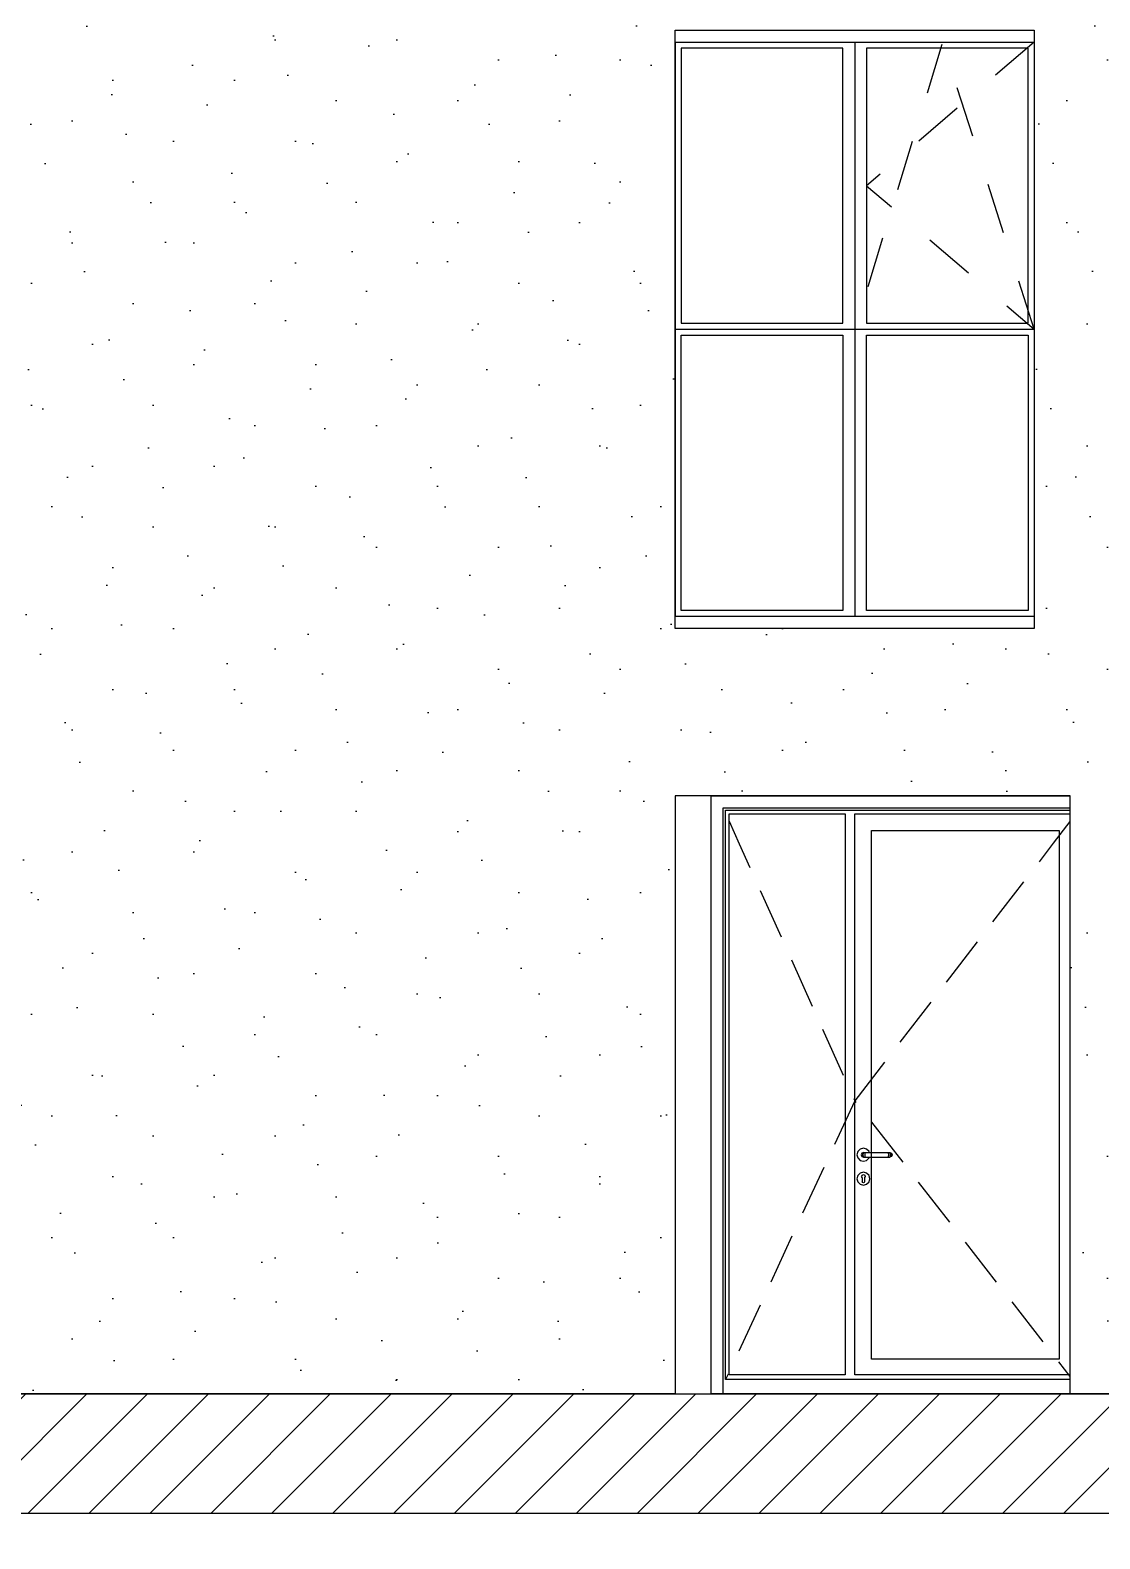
# Model space of a CAD drawing. Header units: millimetres. Extents: x 476244520 to 476657119, y 4620824743 to 4621446928.
# Drawn here: x 476613213 to 476617684, y 4621072140 to 4621078446 of the extents above; entities that cross this region are included whole.
import ezdxf

# ---------------------------------------------------------------- set-up
doc = ezdxf.new("R2010")
doc.units = ezdxf.units.MM
doc.header["$MEASUREMENT"] = 0
doc.linetypes.add('Dashed', pattern=[423.333333, 211.666667, -211.666667])
doc.linetypes.add('Hidden Line', pattern=[317.5, 211.666667, -105.833333])
for name, color, linetype, lineweight in [('0_Pen_No__7_Pen_No__250', 7, 'Continuous', 0), ('2D Drafting - General_Pen_No__7_Pen_No__250', 7, 'Continuous', 0), ('2D Drafting - General_Pen_No__7_Pen_No__7', 7, 'Continuous', 0), ('New_2D Drafting - General_Pen_No__30_Pen_No__9_Pen_No__9_Pen_No__42', 250, 'Continuous', 0), ('New_2D Drafting - General_Pen_No__30_Pen_No__9_Pen_No__9_Pen_No__7', 7, 'Continuous', 0), ('New_2D Drafting - General_Pen_No__7_Pen_No__250', 7, 'Continuous', 0), ('New_Structural - Bearing_Pen_No__250', 7, 'Continuous', 0), ('Structural - Bearing_Pen_No__7_Pen_No__7_Pen_No__7', 7, 'Continuous', 0), ('zoma_Pen_No__142', 142, 'Continuous', 0)]:
    doc.layers.add(name, color=color, linetype=linetype, lineweight=lineweight)
doc.layers.add('zoma', color=7, linetype='Continuous')
doc.styles.add('GENERATED_STYLE_2', font='arial.ttf')
doc.dimstyles.new('GENERATED_STYLE__1', dxfattribs={"dimtxt": 200, "dimasz": 64.421331, "dimexe": 0.18, "dimexo": 3, "dimgap": 0.09, "dimtad": 1, "dimtih": 1, "dimtoh": 1, "dimlfac": 0.001, "dimzin": 0, "dimdsep": 46, "dimtxsty": 'GENERATED_STYLE_2', "dimblk": 'ARROWHEAD_2', "dimblk1": 'ARROWHEAD_2', "dimblk2": 'ARROWHEAD_2', "dimcen": 0.09, "dimclrd": 142, "dimclre": 142, "dimclrt": 142, "dimadec": 0, "dimazin": 0, "dimtfac": 1, "dimtdec": 4, "dimtmove": 0, "dimatfit": 3, "dimfxl": 1, "dimtolj": 1, "dimtzin": 0, "dimarcsym": 0})

# ---------------------------------------------------------------- blocks, each defined once
blk = doc.blocks.new('*D18', base_point=(476844527.1, 4621385791))
at = {"layer": 'zoma_Pen_No__142', "color": 142, "linetype": 'Continuous', "lineweight": 0, "transparency": 16777216}
for p, q in [((476610883.5, 4621070509.8), (476610834.6, 4621070425)), ((476610859.1, 4621070403.8), (476610859.1, 4621070530.9)), ((476617783.5, 4621070509.8), (476617734.6, 4621070425)), ((476617759.1, 4621070403.8), (476617759.1, 4621070530.9)), ((476610859.1, 4621070467.4), (476617759.1, 4621070467.4))]:
    blk.add_line(p, q, dxfattribs=at)
at = {"layer": 'zoma_Pen_No__142', "color": 142, "lineweight": 0, "transparency": 16777216, "insert": (476614043, 4621070507.4), "char_height": 200, "attachment_point": 7, "style": 'GENERATED_STYLE_2'}
blk.add_mtext('\\A1;{\\pql;\\fArial CYR|b0|i0|c204|p34;6.90}', dxfattribs=at)
blk = doc.blocks.new('ARROWHEAD_2')
at = {"color": 0, "linetype": 'Continuous', "lineweight": 0}
for p, q in [((0, 0), (-1, 0)), ((-0.378, -0.655), (0.378, 0.655))]:
    blk.add_line(p, q, dxfattribs=at)
blk = doc.blocks.new('*D190', base_point=(476844527.1, 4621385791))
at = {"layer": 'zoma_Pen_No__142', "color": 142, "linetype": 'Continuous', "lineweight": 0, "transparency": 16777216}
for p, q in [((476611083.5, 4621070885.6), (476611034.6, 4621070800.9)), ((476611059.1, 4621070779.7), (476611059.1, 4621070906.8)), ((476617633.5, 4621070885.6), (476617584.6, 4621070800.9)), ((476617609.1, 4621070779.7), (476617609.1, 4621070906.8)), ((476611059.1, 4621070843.2), (476617609.1, 4621070843.2))]:
    blk.add_line(p, q, dxfattribs=at)
at = {"layer": 'zoma_Pen_No__142', "color": 142, "lineweight": 0, "transparency": 16777216, "char_height": 200, "attachment_point": 7, "style": 'GENERATED_STYLE_2'}
for s, insert in [('\\A1;{\\pql;\\fArial CYR|b0|i0|c204|p34;6.55}', (476614068, 4621070883.2)), ('\\A1;{\\pql;\\fArial CYR|b0|i0|c204|p34;0.30}', (476617052.4, 4621070883.2))]:
    blk.add_mtext(s, dxfattribs=dict(at, insert=insert))
blk = doc.blocks.new('*D191', base_point=(476844527.1, 4621385791))
at = {"layer": 'zoma_Pen_No__142', "color": 142, "linetype": 'Continuous', "lineweight": 0, "transparency": 16777216}
for p, q in [((476617633.5, 4621070885.6), (476617584.6, 4621070800.9)), ((476617609.1, 4621070779.7), (476617609.1, 4621070906.8)), ((476617933.5, 4621070885.6), (476617884.6, 4621070800.9)), ((476617909.1, 4621070779.7), (476617909.1, 4621070906.8)), ((476617609.1, 4621070843.2), (476617909.1, 4621070843.2))]:
    blk.add_line(p, q, dxfattribs=at)

msp = doc.modelspace()

# ---------------------------------------------------------------- hatches: boundary and pattern name
at = {"layer": '2D Drafting - General_Pen_No__7_Pen_No__7', "linetype": 'Continuous', "lineweight": 0}
h = msp.add_hatch(dxfattribs=at)
h.set_pattern_fill('MASONRY_BLOCK', style=0, pattern_type=2)
h.set_pattern_definition([(45, (476844527.15, 4621385791.04), (-127.27922, 127.27922), [])])
h.paths.add_polyline_path([(476597119.001, 4621072245.534), (476597119.001, 4621072745.53), (476655443.329, 4621072745.535), (476655443.329, 4621072245.534)])
at = {"layer": 'New_2D Drafting - General_Pen_No__30_Pen_No__9_Pen_No__9_Pen_No__42', "linetype": 'Continuous', "lineweight": 0}
h = msp.add_hatch(dxfattribs=at)
h.set_pattern_fill('CUT_STONE', color=250, style=0, pattern_type=2)
h.set_pattern_definition([(45, (476844527.15, 4621386591.04), (-254.55844, 254.55844), [0, -240, 0, -360]), (110, (476845327.15, 4621386591.04), (338.28934, 123.12725), [0, -176, 0, -304])])
h.paths.add_polyline_path([(476617959.239, 4621085945.125), (476617959.239, 4621075245.534), (476617959.239, 4621072745.57), (476617559.324, 4621072745.57), (476617559.324, 4621075245.534), (476615909.051, 4621075245.534), (476615909.051, 4621072745.532), (476612708.629, 4621072745.532), (476612708.629, 4621075245.534), (476611209.043, 4621075245.534), (476611209.043, 4621072745.576), (476610658.709, 4621072745.576), (476610658.709, 4621085945.125)])
h.paths.add_polyline_path([(476611209.346, 4621081645.533), (476612709.346, 4621081645.533), (476612709.346, 4621079145.533), (476611209.346, 4621079145.533)], flags=0)
h.paths.add_polyline_path([(476611209.346, 4621082345.533), (476611209.346, 4621084845.533), (476612709.346, 4621084845.533), (476612709.346, 4621082345.533)], flags=0)
h.paths.add_polyline_path([(476611209.346, 4621075945.533), (476611209.346, 4621078445.533), (476612709.346, 4621078445.533), (476612709.346, 4621075945.533)], flags=0)
h.paths.add_polyline_path([(476615909.334, 4621078445.533), (476617409.334, 4621078445.533), (476617409.334, 4621075945.533), (476615909.334, 4621075945.533)], flags=0)
h.paths.add_polyline_path([(476615909.334, 4621084845.533), (476617409.334, 4621084845.533), (476617409.334, 4621082345.533), (476615909.334, 4621082345.533)], flags=0)
h.paths.add_polyline_path([(476617409.334, 4621079145.533), (476615909.334, 4621079145.533), (476615909.334, 4621081645.533), (476617409.334, 4621081645.533)], flags=0)

# ---------------------------------------------------------------- linework, layer by layer
at = {"layer": '0_Pen_No__7_Pen_No__250', "color": 7, "linetype": 'Continuous', "lineweight": 0, "flags": 128}
for points in [[(476615909.334, 4621078445.533), (476617409.334, 4621078445.533)], [(476617409.334, 4621075945.533), (476615909.334, 4621075945.533)]]:
    msp.add_lwpolyline(points, dxfattribs=at)
at = {"layer": '2D Drafting - General_Pen_No__7_Pen_No__250', "color": 7, "linetype": 'Continuous', "lineweight": 0, "flags": 128}
msp.add_lwpolyline([(476597119.001, 4621072245.534), (476597119.001, 4621072745.53), (476655443.329, 4621072745.535), (476655443.329, 4621072245.534)], close=True, dxfattribs=at)
at = {"layer": '2D Drafting - General_Pen_No__7_Pen_No__7', "color": 7, "linetype": 'Continuous', "lineweight": 0, "flags": 128}
for points in [[(476617559.051, 4621072745.535), (476616059.696, 4621072745.535), (476616059.629, 4621075044.97), (476616059.623, 4621075245.534), (476617559.051, 4621075245.534)], [(476617559.051, 4621072745.535), (476616109.614, 4621072745.536), (476616109.614, 4621075044.97), (476616109.614, 4621075195.404), (476617559.051, 4621075195.404)], [(476617559.051, 4621072805.521), (476616259.947, 4621072805.521), (476616119.612, 4621072805.521), (476616119.612, 4621075044.97), (476616119.612, 4621075185.404), (476617559.051, 4621075185.404)], [(476617559.051, 4621072825.517), (476616659.479, 4621072825.517), (476616659.479, 4621073971.113), (476616659.475, 4621075044.97), (476616659.475, 4621075170.404), (476617559.051, 4621075170.404)]]:
    msp.add_lwpolyline(points, dxfattribs=at)
for points in [[(476616259.947, 4621072825.517), (476616134.608, 4621072825.517), (476616134.608, 4621075044.97), (476616134.608, 4621075170.404), (476616619.489, 4621075170.404), (476616619.489, 4621075044.97), (476616619.489, 4621072825.517)], [(476616729.462, 4621075044.97), (476616729.462, 4621075100.405), (476617514.269, 4621075100.405), (476617514.269, 4621075044.97), (476617514.269, 4621072890.501), (476616729.462, 4621072890.501)]]:
    msp.add_lwpolyline(points, close=True, dxfattribs=at)
at = {"layer": '2D Drafting - General_Pen_No__7_Pen_No__7', "color": 7, "linetype": 'Hidden Line', "lineweight": 0, "flags": 128}
for points in [[(476616134.608, 4621075139.304), (476616176.993, 4621075044.97), (476616659.479, 4621073971.113), (476616119.612, 4621072805.521)], [(476617559.051, 4621075137.723), (476617489.523, 4621075047.555), (476616659.479, 4621073971.113), (476617559.051, 4621072817.993)]]:
    msp.add_lwpolyline(points, dxfattribs=at)
at = {"layer": 'New_2D Drafting - General_Pen_No__30_Pen_No__9_Pen_No__9_Pen_No__7', "color": 7, "linetype": 'Continuous', "lineweight": 0, "flags": 128}
for points in [[(476617959.239, 4621085945.125), (476617959.239, 4621075245.534), (476617959.239, 4621072745.57), (476617559.324, 4621072745.57), (476617559.324, 4621075245.534), (476615909.051, 4621075245.534), (476615909.051, 4621072745.532), (476612708.629, 4621072745.532), (476612708.629, 4621075245.534), (476611209.043, 4621075245.534), (476611209.043, 4621072745.576), (476610658.709, 4621072745.576), (476610658.709, 4621085945.125)], [(476615909.334, 4621078445.533), (476617409.334, 4621078445.533), (476617409.334, 4621075945.533), (476615909.334, 4621075945.533)]]:
    msp.add_lwpolyline(points, close=True, dxfattribs=at)
at = {"layer": 'New_2D Drafting - General_Pen_No__7_Pen_No__250', "color": 7, "linetype": 'Dashed', "lineweight": 0, "flags": 128}
for points in [[(476617409.131, 4621077195.533), (476617027.272, 4621078395.533), (476616659.398, 4621077195.533)], [(476617409.131, 4621078395.533), (476616709.338, 4621077795.533), (476617409.131, 4621077195.533)]]:
    msp.add_lwpolyline(points, dxfattribs=at)
at = {"layer": 'New_Structural - Bearing_Pen_No__250', "color": 7, "linetype": 'Continuous', "lineweight": 0}
for p, q in [((476616672.456, 4621073758.785), (476616668.84, 4621073745.288)), ((476616668.84, 4621073745.288), (476616672.456, 4621073731.791)), ((476616682.337, 4621073768.665), (476616672.456, 4621073758.785)), ((476616672.456, 4621073731.791), (476616682.336, 4621073721.911)), ((476616682.336, 4621073721.911), (476616695.833, 4621073718.295)), ((476616695.833, 4621073772.281), (476616682.337, 4621073768.665)), ((476616688.764, 4621073752.357), (476616685.836, 4621073745.288)), ((476616685.836, 4621073745.288), (476616688.764, 4621073738.219)), ((476616690.316, 4621073752.357), (476616687.557, 4621073745.288)), ((476616687.557, 4621073745.288), (476616690.316, 4621073738.219)), ((476616695.833, 4621073755.285), (476616688.764, 4621073752.357)), ((476616688.764, 4621073738.219), (476616695.833, 4621073735.29)), ((476616695.129, 4621073752.357), (476616693.018, 4621073745.288)), ((476616693.018, 4621073745.288), (476616695.129, 4621073738.219)), ((476616709.33, 4621073768.665), (476616695.833, 4621073772.281)), ((476616695.833, 4621073755.285), (476616696.975, 4621073755.285)), ((476616695.833, 4621073735.29), (476616696.975, 4621073735.29)), ((476616695.833, 4621073718.295), (476616709.33, 4621073721.911)), ((476616696.975, 4621073755.285), (476616700.226, 4621073755.285)), ((476616696.975, 4621073735.29), (476616700.226, 4621073735.29)), ((476616700.226, 4621073755.285), (476616705.091, 4621073755.285)), ((476616700.226, 4621073735.29), (476616705.091, 4621073735.29)), ((476616702.332, 4621073752.357), (476616701.19, 4621073745.288)), ((476616701.19, 4621073745.288), (476616702.332, 4621073738.219)), ((476616705.091, 4621073755.285), (476616710.83, 4621073755.285)), ((476616705.091, 4621073735.29), (476616710.83, 4621073735.29)), ((476616719.21, 4621073758.785), (476616709.33, 4621073768.665)), ((476616709.33, 4621073721.911), (476616719.21, 4621073731.791)), ((476616710.83, 4621073755.285), (476616790.81, 4621073755.285)), ((476616710.83, 4621073735.29), (476616790.81, 4621073735.29)), ((476616720.148, 4621073755.285), (476616719.21, 4621073758.785)), ((476616719.21, 4621073731.791), (476616720.148, 4621073735.29)), ((476616790.81, 4621073755.285), (476616796.549, 4621073755.285)), ((476616790.81, 4621073735.29), (476616796.549, 4621073735.29)), ((476616796.549, 4621073755.285), (476616801.414, 4621073755.285)), ((476616796.549, 4621073735.29), (476616801.414, 4621073735.29)), ((476616799.307, 4621073752.357), (476616800.45, 4621073745.288)), ((476616800.45, 4621073745.288), (476616799.307, 4621073738.218)), ((476616801.414, 4621073755.285), (476616804.665, 4621073755.285)), ((476616801.414, 4621073735.29), (476616804.665, 4621073735.29)), ((476616804.665, 4621073755.285), (476616805.806, 4621073755.285)), ((476616804.665, 4621073735.29), (476616805.806, 4621073735.29)), ((476616805.806, 4621073755.285), (476616812.876, 4621073752.357)), ((476616812.876, 4621073738.218), (476616805.806, 4621073735.29)), ((476616806.511, 4621073752.357), (476616808.622, 4621073745.288)), ((476616808.622, 4621073745.288), (476616806.511, 4621073738.218)), ((476616811.324, 4621073752.357), (476616814.082, 4621073745.288)), ((476616814.082, 4621073745.288), (476616811.324, 4621073738.218)), ((476616812.876, 4621073752.357), (476616815.804, 4621073745.288)), ((476616815.804, 4621073745.288), (476616812.876, 4621073738.218)), ((476616672.456, 4621073658.809), (476616668.84, 4621073645.312)), ((476616682.336, 4621073668.689), (476616672.456, 4621073658.809)), ((476616695.833, 4621073672.306), (476616682.336, 4621073668.689)), ((476616689.114, 4621073656.949), (476616688.367, 4621073655.002)), ((476616689.114, 4621073656.949), (476616690.459, 4621073660.453)), ((476616690.459, 4621073660.453), (476616695.833, 4621073662.734)), ((476616709.33, 4621073668.689), (476616695.833, 4621073672.306)), ((476616695.833, 4621073662.734), (476616701.207, 4621073660.453)), ((476616702.552, 4621073656.949), (476616701.207, 4621073660.453)), ((476616702.552, 4621073656.949), (476616703.299, 4621073655.002)), ((476616719.21, 4621073658.809), (476616709.33, 4621073668.689)), ((476616722.826, 4621073645.312), (476616719.21, 4621073658.809)), ((476616668.84, 4621073645.312), (476616672.456, 4621073631.816)), ((476616672.456, 4621073631.816), (476616682.336, 4621073621.936)), ((476616682.336, 4621073621.936), (476616695.833, 4621073618.319)), ((476616690.834, 4621073649.711), (476616688.367, 4621073655.002)), ((476616690.834, 4621073648.199), (476616690.834, 4621073649.711)), ((476616690.834, 4621073648.199), (476616690.834, 4621073645.312)), ((476616690.834, 4621073645.312), (476616690.834, 4621073642.426)), ((476616690.834, 4621073642.426), (476616690.834, 4621073636.654)), ((476616690.834, 4621073636.654), (476616690.834, 4621073632.816)), ((476616692.298, 4621073629.281), (476616690.834, 4621073632.816)), ((476616695.833, 4621073627.817), (476616692.298, 4621073629.281)), ((476616699.368, 4621073629.281), (476616695.833, 4621073627.817)), ((476616695.833, 4621073618.319), (476616709.33, 4621073621.935)), ((476616700.832, 4621073632.816), (476616699.368, 4621073629.281)), ((476616703.299, 4621073655.002), (476616700.832, 4621073649.711)), ((476616700.832, 4621073649.711), (476616700.832, 4621073648.198)), ((476616700.832, 4621073648.198), (476616700.832, 4621073645.312)), ((476616700.832, 4621073645.312), (476616700.832, 4621073642.426)), ((476616700.832, 4621073642.426), (476616700.832, 4621073636.654)), ((476616700.832, 4621073636.654), (476616700.832, 4621073632.816)), ((476616709.33, 4621073621.935), (476616719.21, 4621073631.816)), ((476616719.21, 4621073631.816), (476616722.826, 4621073645.312))]:
    msp.add_line(p, q, dxfattribs=at)
at = {"layer": 'Structural - Bearing_Pen_No__7_Pen_No__7_Pen_No__7', "color": 7, "linetype": 'Continuous', "lineweight": 0}
for p, q in [((476615909.664, 4621078395.533), (476617409.131, 4621078395.533)), ((476615909.664, 4621075995.533), (476615909.664, 4621078395.533)), ((476616659.338, 4621078395.533), (476616659.398, 4621075995.596)), ((476617409.131, 4621078395.533), (476617409.131, 4621075995.533)), ((476616609.334, 4621078370.533), (476615934.664, 4621078370.533)), ((476615934.664, 4621078370.533), (476615934.664, 4621077220.533)), ((476616609.334, 4621077220.533), (476616609.334, 4621078370.533)), ((476617384.131, 4621078370.533), (476616709.338, 4621078370.533)), ((476616709.338, 4621078370.533), (476616709.338, 4621077220.533)), ((476617384.131, 4621077220.533), (476617384.131, 4621078370.533)), ((476615909.664, 4621077195.533), (476617409.131, 4621077195.533)), ((476615934.664, 4621077220.533), (476616609.334, 4621077220.533)), ((476616709.338, 4621077220.533), (476617384.131, 4621077220.533)), ((476615934.664, 4621076020.533), (476615934.664, 4621077170.533)), ((476615934.664, 4621077170.533), (476616609.334, 4621077170.533)), ((476616609.334, 4621077170.533), (476616609.334, 4621076020.533)), ((476616709.338, 4621077170.533), (476617384.131, 4621077170.533)), ((476616709.338, 4621076020.533), (476616709.338, 4621077170.533)), ((476617384.131, 4621077170.533), (476617384.131, 4621076020.533)), ((476617409.131, 4621075995.533), (476615909.664, 4621075995.533)), ((476616609.334, 4621076020.533), (476615934.664, 4621076020.533)), ((476617384.131, 4621076020.533), (476616709.338, 4621076020.533))]:
    msp.add_line(p, q, dxfattribs=at)

# ---------------------------------------------------------------- dimensions: what is measured, and where the dimension line sits
at = {"layer": 'zoma', "color": 142, "linetype": 'Continuous', "lineweight": 0}
for base, p1, p2, picture, middle in [((476617909.051, 4621070843.244), (476617609.051, 4621075741.092), (476617909.051, 4621075813.977), '*D191', (476617312.203, 4621070983.244)), ((476617609.051, 4621070843.244), (476611059.051, 4621075440.029), (476617609.051, 4621075741.092), '*D190', (476614327.758, 4621070983.244)), ((476617759.051, 4621070467.373), (476610859.051, 4621073973.903), (476617759.051, 4621075589.174), '*D18', (476614302.758, 4621070607.373))]:
    dim = msp.add_linear_dim(base=base, p1=p1, p2=p2, dimstyle='GENERATED_STYLE__1', dxfattribs=at)
    dim.commit()
    dim.dimension.update_dxf_attribs({"geometry": picture, "text_midpoint": middle, "dimtype": 160})

doc.saveas('drawing.dxf')
